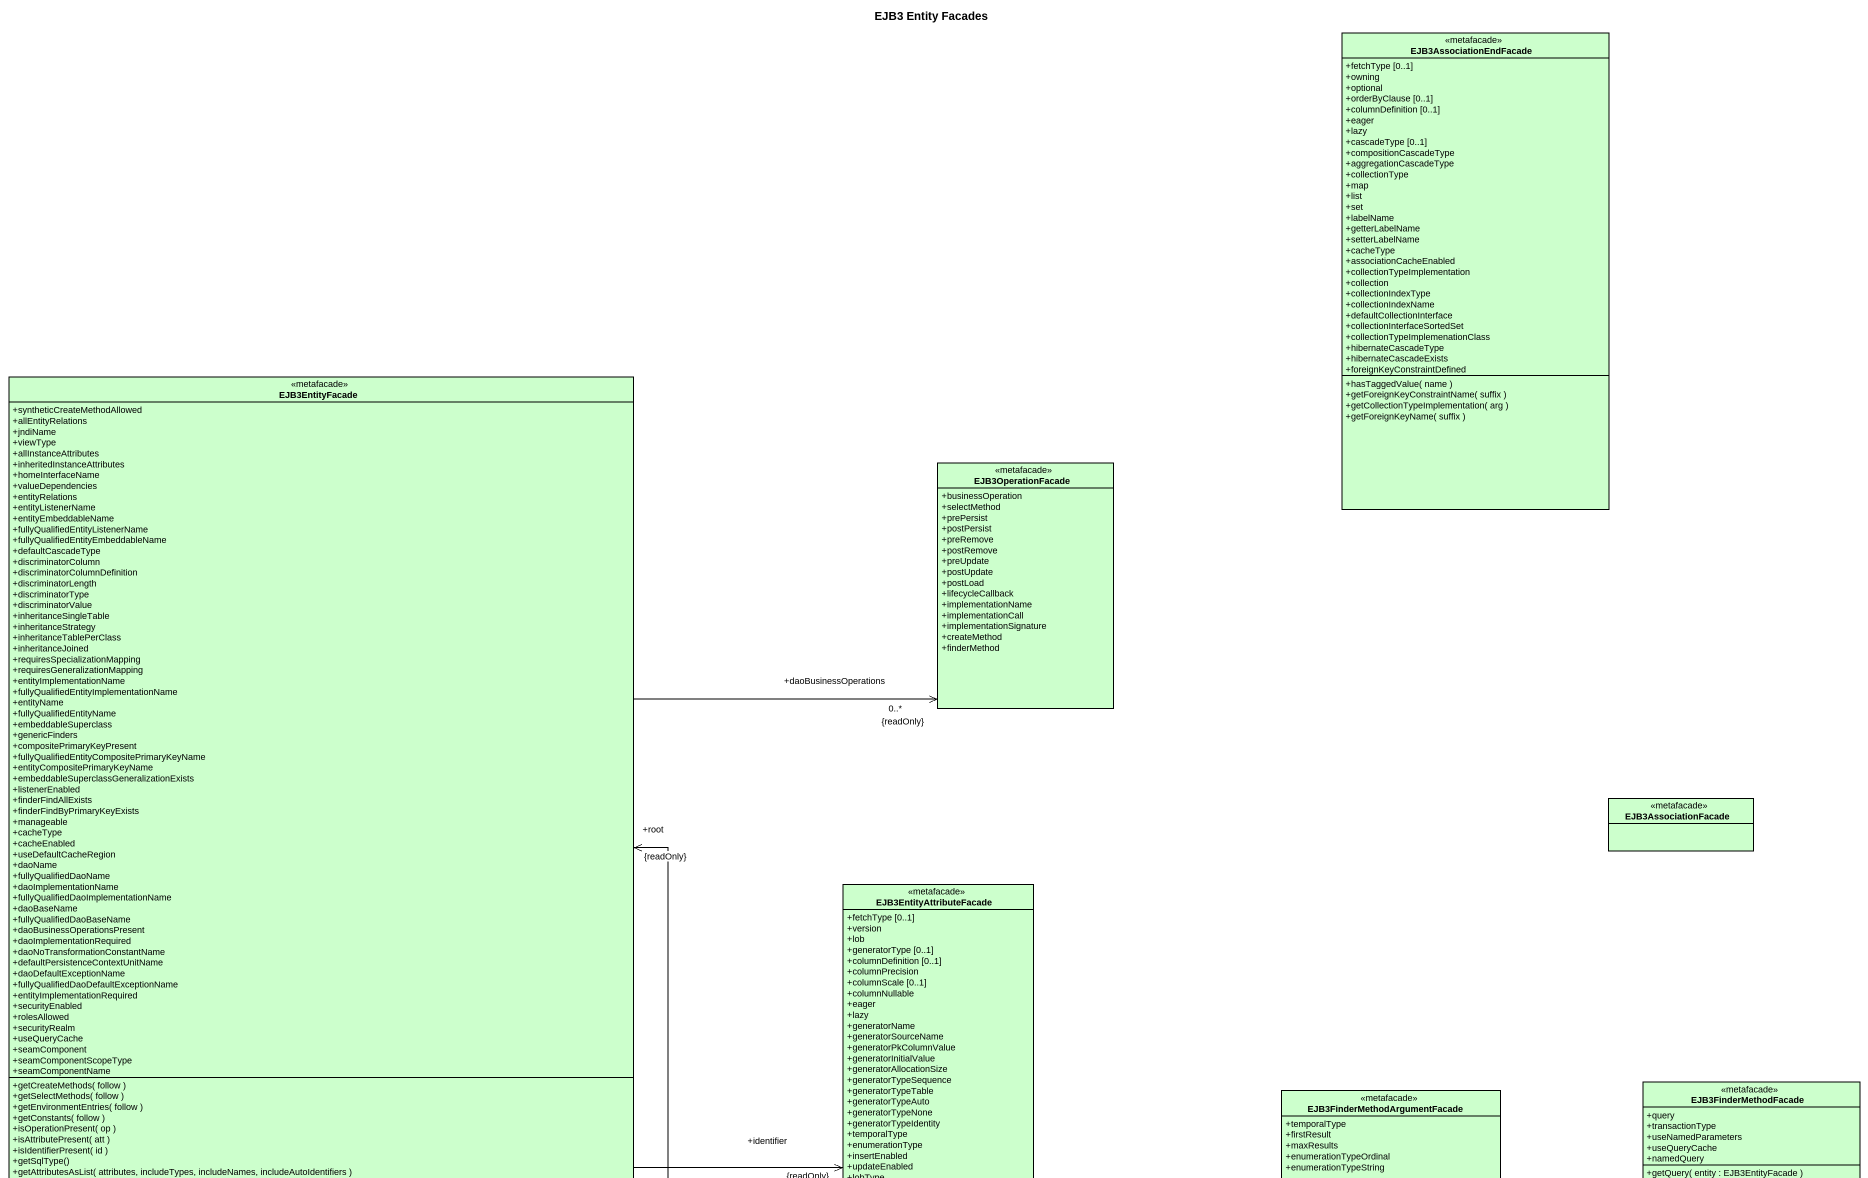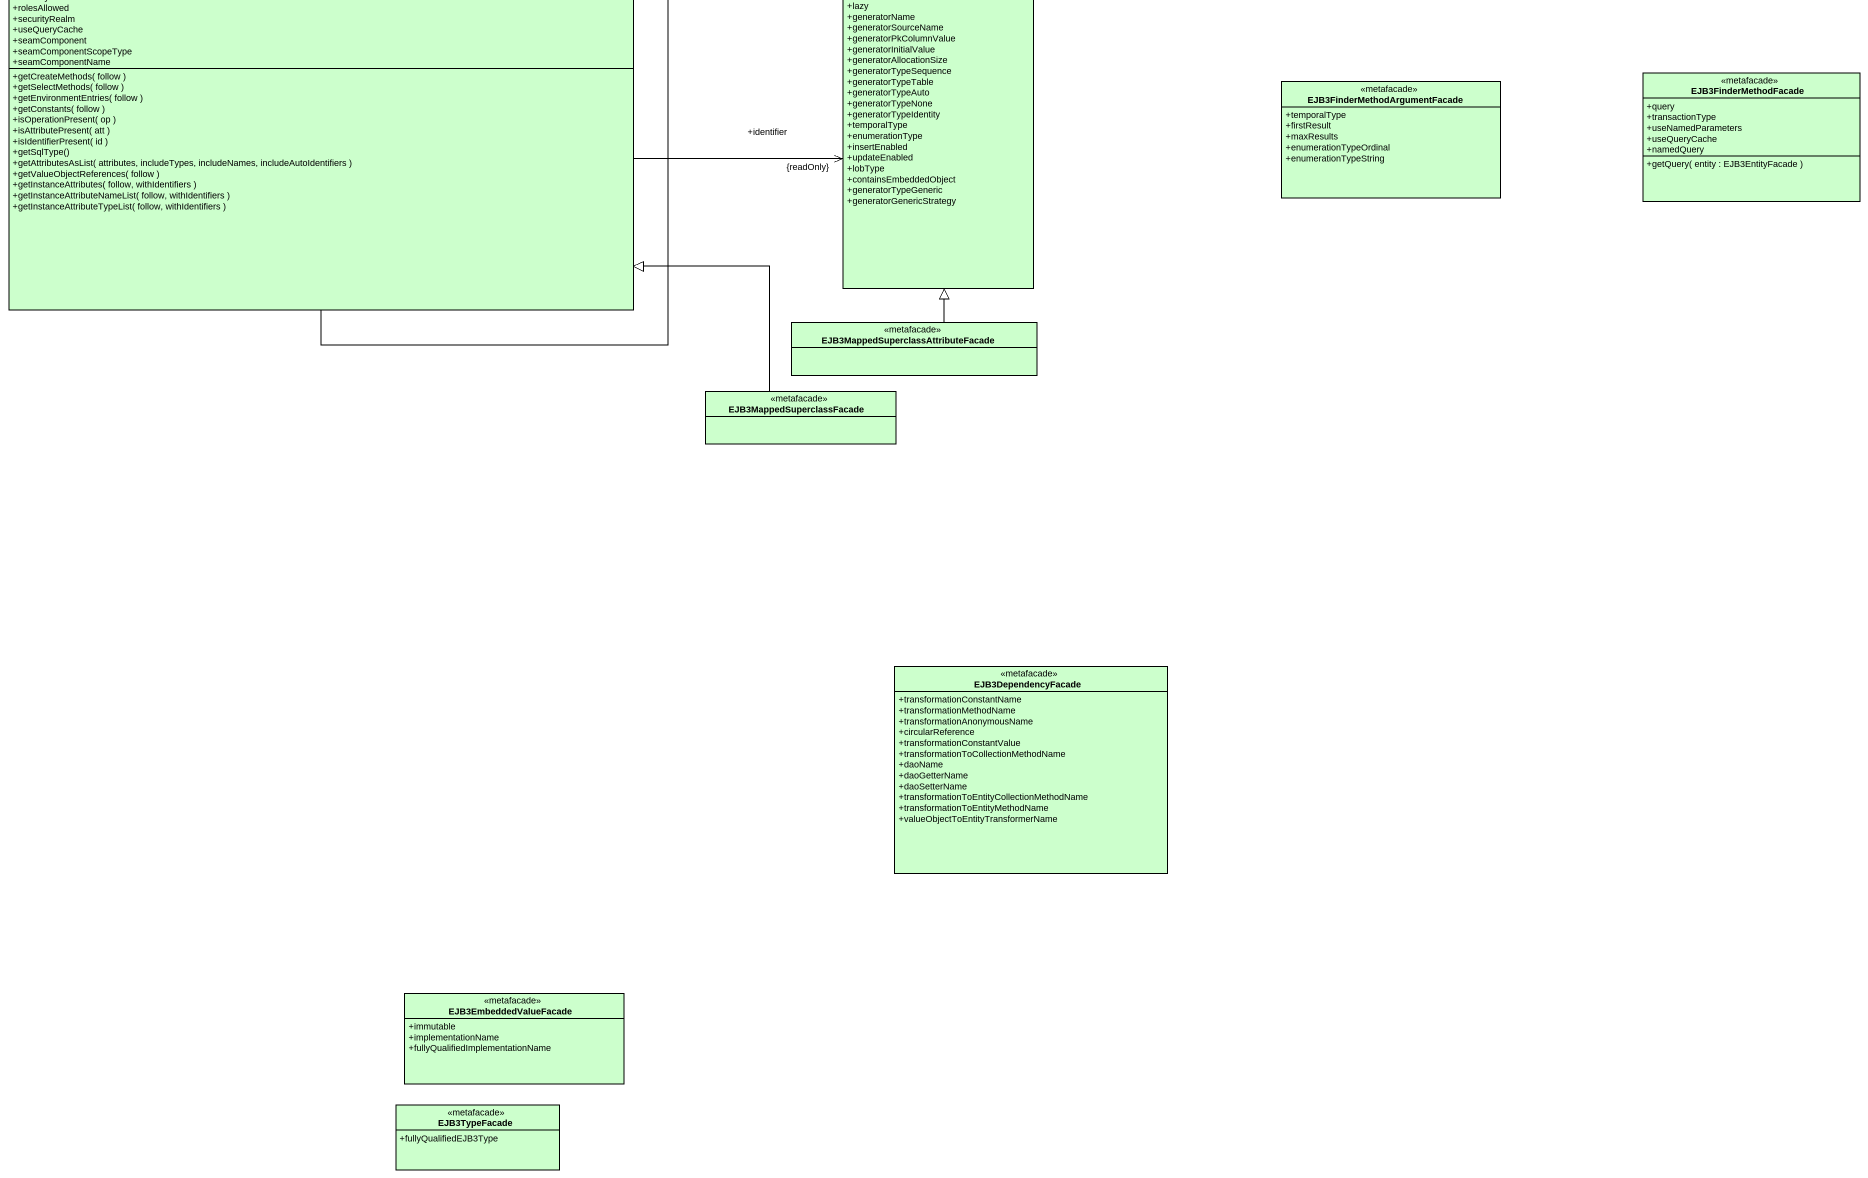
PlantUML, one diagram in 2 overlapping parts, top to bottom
@startuml
title EJB3 Entity Facades
hide circle
hide empty members
skinparam classAttributeIconSize 0
class EJB3AssociationEndFacade <<metafacade>> #CCFFCC {
  +fetchType [0..1]
  +owning
  +optional
  +orderByClause [0..1]
  +columnDefinition [0..1]
  +eager
  +lazy
  +cascadeType [0..1]
  +compositionCascadeType
  +aggregationCascadeType
  +collectionType
  +map
  +list
  +set
  +labelName
  +getterLabelName
  +setterLabelName
  +cacheType
  +associationCacheEnabled
  +collectionTypeImplementation
  +collection
  +collectionIndexType
  +collectionIndexName
  +defaultCollectionInterface
  +collectionInterfaceSortedSet
  +collectionTypeImplemenationClass
  +hibernateCascadeType
  +hibernateCascadeExists
  +foreignKeyConstraintDefined
  +hasTaggedValue( name )
  +getForeignKeyConstraintName( suffix )
  +getCollectionTypeImplementation( arg )
  +getForeignKeyName( suffix )
}
class EJB3EntityFacade <<metafacade>> #CCFFCC {
  +syntheticCreateMethodAllowed
  +allEntityRelations
  +jndiName
  +viewType
  +allInstanceAttributes
  +inheritedInstanceAttributes
  +homeInterfaceName
  +valueDependencies
  +entityRelations
  +entityListenerName
  +entityEmbeddableName
  +fullyQualifiedEntityListenerName
  +fullyQualifiedEntityEmbeddableName
  +defaultCascadeType
  +discriminatorColumn
  +discriminatorColumnDefinition
  +discriminatorLength
  +discriminatorType
  +discriminatorValue
  +inheritanceSingleTable
  +inheritanceStrategy
  +inheritanceTablePerClass
  +inheritanceJoined
  +requiresSpecializationMapping
  +requiresGeneralizationMapping
  +entityImplementationName
  +fullyQualifiedEntityImplementationName
  +entityName
  +fullyQualifiedEntityName
  +embeddableSuperclass
  +genericFinders
  +compositePrimaryKeyPresent
  +fullyQualifiedEntityCompositePrimaryKeyName
  +entityCompositePrimaryKeyName
  +embeddableSuperclassGeneralizationExists
  +listenerEnabled
  +finderFindAllExists
  +finderFindByPrimaryKeyExists
  +manageable
  +cacheType
  +cacheEnabled
  +useDefaultCacheRegion
  +daoName
  +fullyQualifiedDaoName
  +daoImplementationName
  +fullyQualifiedDaoImplementationName
  +daoBaseName
  +fullyQualifiedDaoBaseName
  +daoBusinessOperationsPresent
  +daoImplementationRequired
  +daoNoTransformationConstantName
  +defaultPersistenceContextUnitName
  +daoDefaultExceptionName
  +fullyQualifiedDaoDefaultExceptionName
  +entityImplementationRequired
  +securityEnabled
  +rolesAllowed
  +securityRealm
  +useQueryCache
  +seamComponent
  +seamComponentScopeType
  +seamComponentName
  +getCreateMethods( follow )
  +getSelectMethods( follow )
  +getEnvironmentEntries( follow )
  +getConstants( follow )
  +isOperationPresent( op )
  +isAttributePresent( att )
  +isIdentifierPresent( id )
  +getSqlType()
  +getAttributesAsList( attributes, includeTypes, includeNames, includeAutoIdentifiers )
  +getValueObjectReferences( follow )
  +getInstanceAttributes( follow, withIdentifiers )
  +getInstanceAttributeNameList( follow, withIdentifiers )
  +getInstanceAttributeTypeList( follow, withIdentifiers )
}
class EJB3OperationFacade <<metafacade>> #CCFFCC {
  +businessOperation
  +selectMethod
  +prePersist
  +postPersist
  +preRemove
  +postRemove
  +preUpdate
  +postUpdate
  +postLoad
  +lifecycleCallback
  +implementationName
  +implementationCall
  +implementationSignature
  +createMethod
  +finderMethod
}
class EJB3AssociationFacade <<metafacade>> #CCFFCC
class EJB3EntityAttributeFacade <<metafacade>> #CCFFCC {
  +fetchType [0..1]
  +version
  +lob
  +generatorType [0..1]
  +columnDefinition [0..1]
  +columnPrecision
  +columnScale [0..1]
  +columnNullable
  +eager
  +lazy
  +generatorName
  +generatorSourceName
  +generatorPkColumnValue
  +generatorInitialValue
  +generatorAllocationSize
  +generatorTypeSequence
  +generatorTypeTable
  +generatorTypeAuto
  +generatorTypeNone
  +generatorTypeIdentity
  +temporalType
  +enumerationType
  +insertEnabled
  +updateEnabled
  +lobType
  +containsEmbeddedObject
  +generatorTypeGeneric
  +generatorGenericStrategy
}
class "EJB3FinderMethodArgumentFacade" as EJB3FinderMethodArgumentFaca <<metafacade>> #CCFFCC {
  +temporalType
  +firstResult
  +maxResults
  +enumerationTypeOrdinal
  +enumerationTypeString
}
class EJB3FinderMethodFacade <<metafacade>> #CCFFCC {
  +query
  +transactionType
  +useNamedParameters
  +useQueryCache
  +namedQuery
  +getQuery( entity : EJB3EntityFacade )
}
class "EJB3MappedSuperclassAttributeFacade" as EJB3MappedSuperclassAttribut <<metafacade>> #CCFFCC
class EJB3MappedSuperclassFacade <<metafacade>> #CCFFCC
class EJB3DependencyFacade <<metafacade>> #CCFFCC {
  +transformationConstantName
  +transformationMethodName
  +transformationAnonymousName
  +circularReference
  +transformationConstantValue
  +transformationToCollectionMethodName
  +daoName
  +daoGetterName
  +daoSetterName
  +transformationToEntityCollectionMethodName
  +transformationToEntityMethodName
  +valueObjectToEntityTransformerName
}
class EJB3EmbeddedValueFacade <<metafacade>> #CCFFCC {
  +immutable
  +implementationName
  +fullyQualifiedImplementationName
}
class EJB3TypeFacade <<metafacade>> #CCFFCC {
  +fullyQualifiedEJB3Type
}
EJB3EntityFacade --> "+root\n{readOnly}" EJB3EntityFacade
EJB3OperationFacade "+daoBusinessOperations\n0..*\n{readOnly}" <-left- EJB3EntityFacade
EJB3EntityAttributeFacade "+identifier\n{readOnly}" <-left- EJB3EntityFacade
EJB3MappedSuperclassAttribut -up-|> EJB3EntityAttributeFacade
EJB3MappedSuperclassFacade -up-|> EJB3EntityFacade
@enduml
